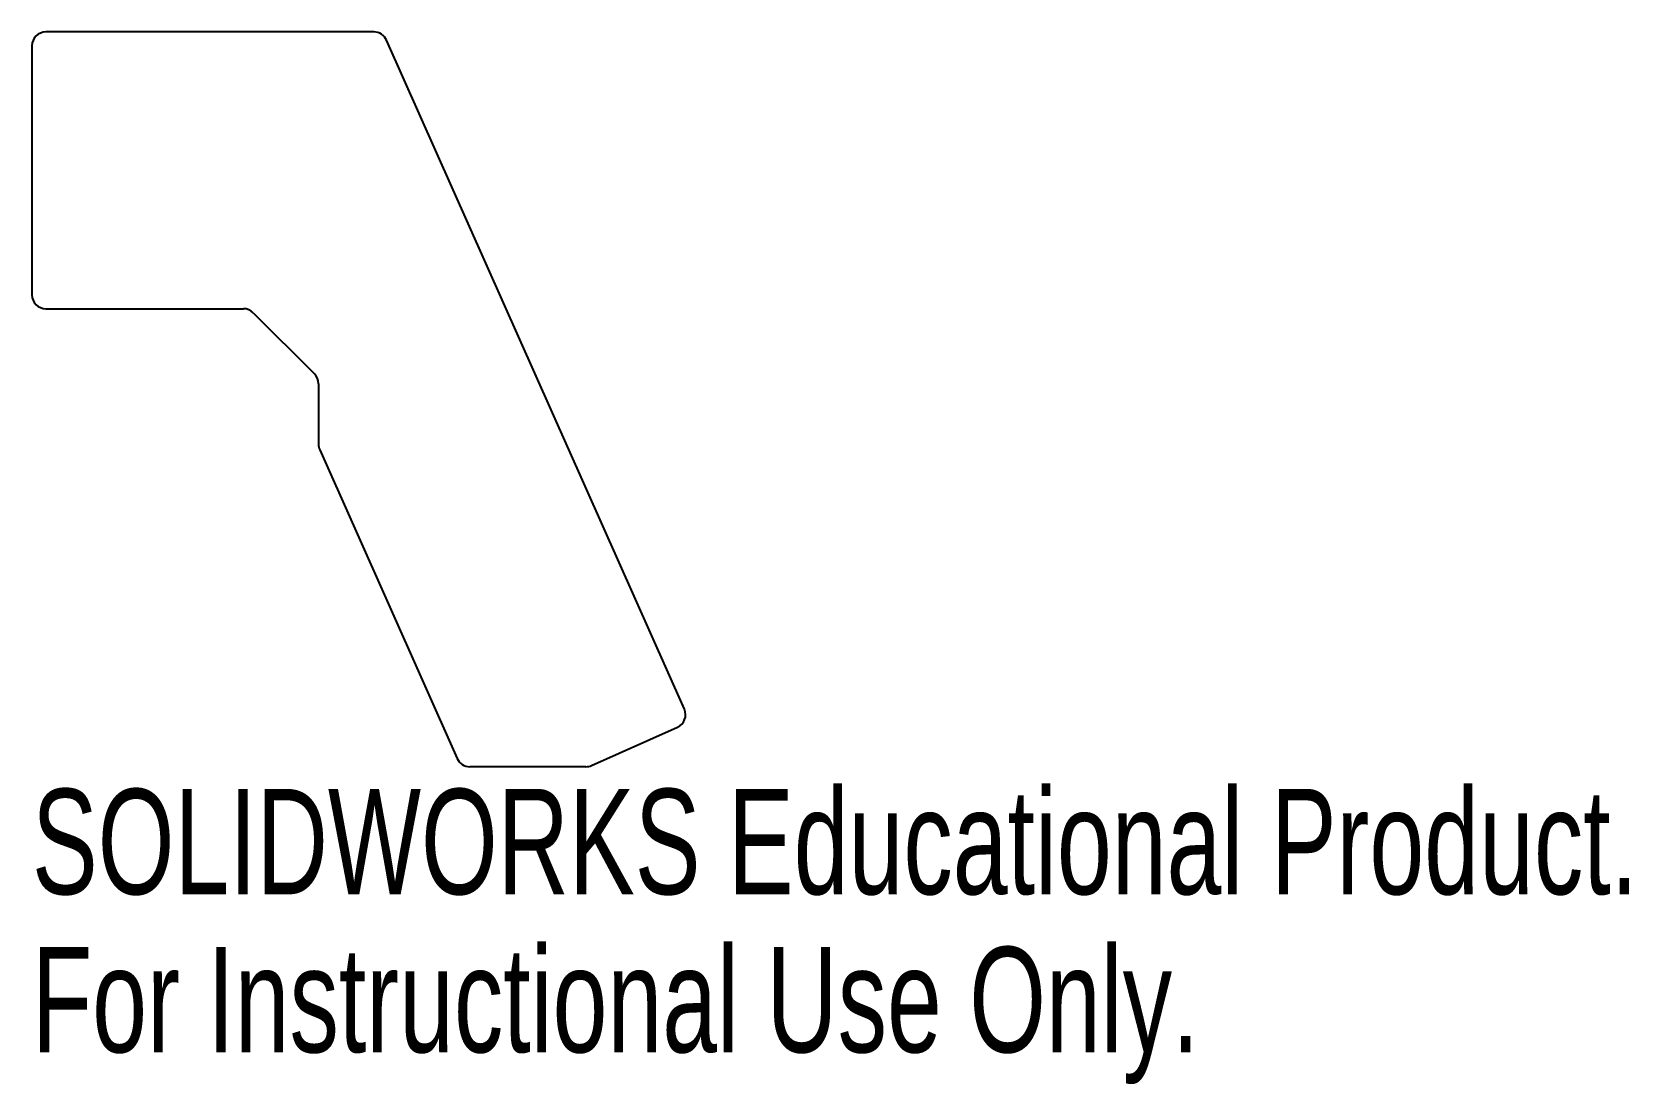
# Model space of a CAD drawing. Header units: inches. Extents: x -0.85 to 2.03, y -0.4 to 1.5.
import ezdxf

# ---------------------------------------------------------------- set-up
doc = ezdxf.new("R2010")
doc.units = ezdxf.units.IN
doc.header["$MEASUREMENT"] = 0
doc.styles.add('SLDTEXTSTYLE0', font='TXT', dxfattribs={"width": 0.7})

msp = doc.modelspace()

# ---------------------------------------------------------------- linework, layer by layer
at = {"color": 7, "linetype": 'Continuous', "lineweight": 25}
for p, q in [((-0.2359, 1.5), (-0.8285, 1.5)), ((-0.8535, 1.475), (-0.8535, 1.025)), ((0.3249, 0.2769), (-0.2131, 1.4852)), ((-0.8285, 1), (-0.4714, 1)), ((-0.4537, 0.9927), (-0.3433, 0.8823)), ((-0.336, 0.8646), (-0.336, 0.7553)), ((-0.3338, 0.7451), (-0.0856, 0.1876)), ((0.1572, 0.1749), (0.3122, 0.2439)), ((0.147, 0.1727), (-0.0628, 0.1727))]:
    msp.add_line(p, q, dxfattribs=at)
for centre, start, end in [((-0.8285, 1.475), 90, 180), ((-0.2359, 1.475), 24, 90), ((-0.8285, 1.025), 180, 270), ((-0.4714, 0.975), 45, 90), ((-0.361, 0.8646), 360, 45), ((-0.311, 0.7553), 180, 204), ((0.302, 0.2667), 294, 24), ((-0.0628, 0.1977), 204, 270), ((0.147, 0.1977), 270, 294)]:
    msp.add_arc(centre, 0.025, start, end, dxfattribs=at)

# ---------------------------------------------------------------- texts
at = {"color": 7, "linetype": 'Continuous', "char_height": 0.1903, "attachment_point": 1, "style": 'SLDTEXTSTYLE0'}
for s, insert in [('SOLIDWORKS Educational Product.', (-0.8535, 0.1326)), ('For Instructional Use Only.', (-0.8535, -0.1529))]:
    msp.add_mtext(s, dxfattribs=dict(at, insert=insert))

doc.saveas('drawing.dxf')
